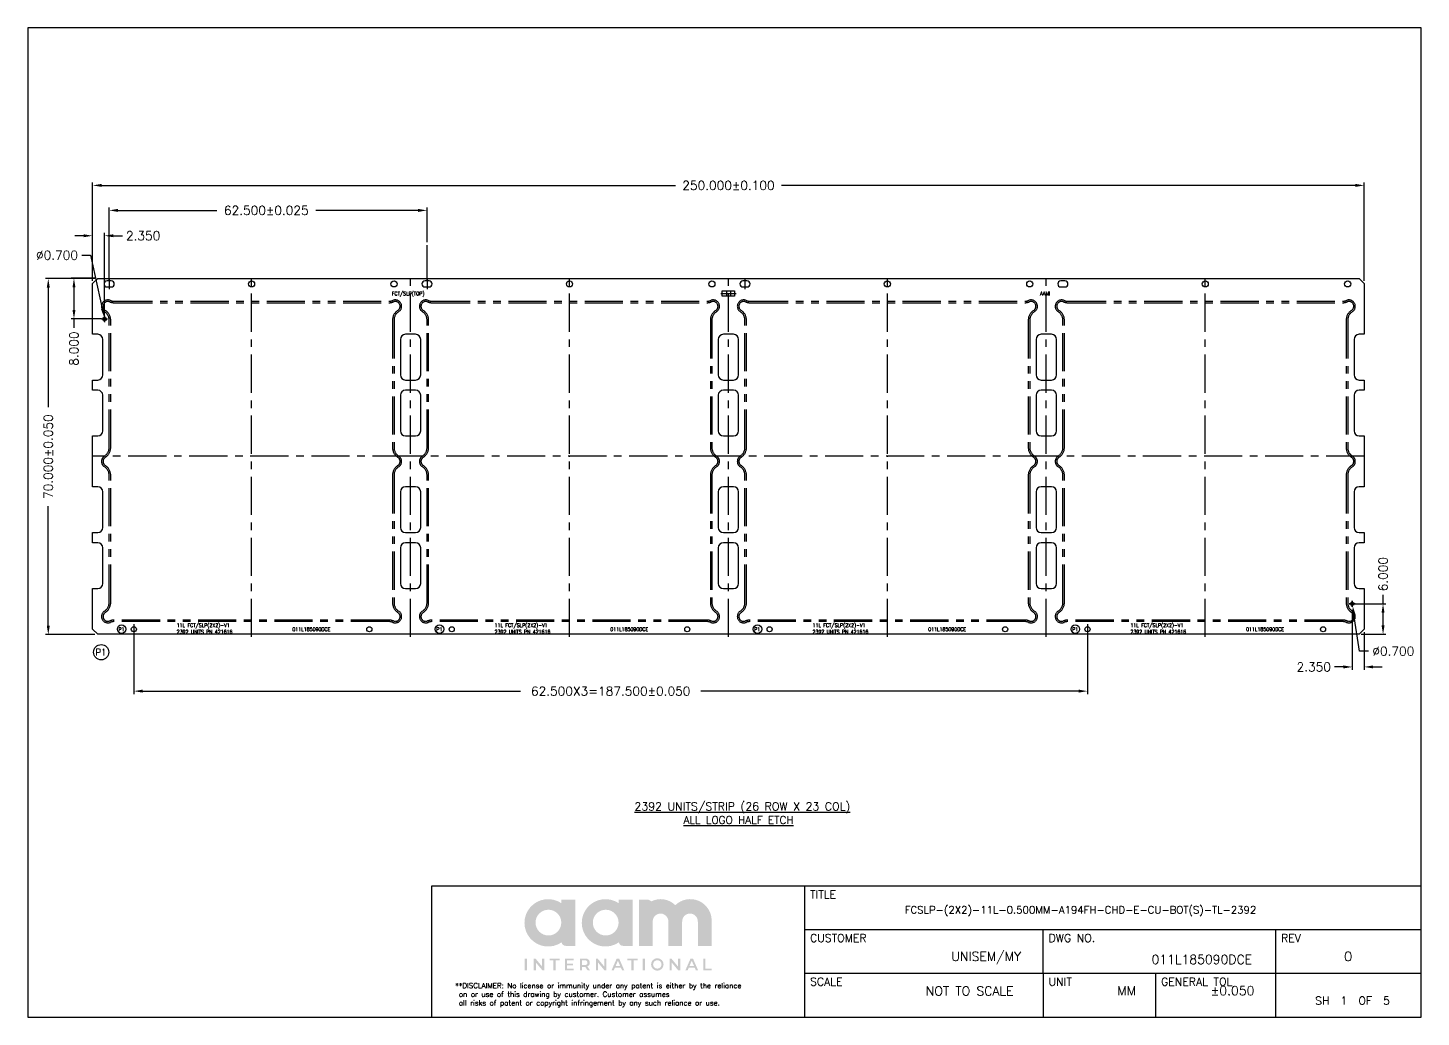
# Model space of a CAD drawing. Extents: x -105 to 405, y -68 to 126.
# Drawn here: x -104.8 to 169.1, y -68.2 to 126.3 of the extents above; entities that cross this region are included whole.
import ezdxf
from ezdxf.enums import TextEntityAlignment as Align

# ---------------------------------------------------------------- set-up
doc = ezdxf.new("R2010")
doc.units = 0
for name, pattern in [('CENTER', [12, 7.5, -1.5, 1.5, -1.5]), ('DASHED', [4.5, 3, -1.5]), ('PHANTOM', [15, 7.5, -1.5, 1.5, -1.5, 1.5, -1.5])]:
    doc.linetypes.add(name, pattern=pattern)
doc.layers.get('0').update_dxf_attribs({"linetype": 'CONTINUOUS'})
doc.layers.get('DEFPOINTS').update_dxf_attribs({"linetype": 'CONTINUOUS'})
for name, color, linetype in [('1', 7, 'CONTINUOUS'), ('1D', 4, 'CONTINUOUS'), ('TEMPLATE', 6, 'CONTINUOUS')]:
    doc.layers.add(name, color=color, linetype=linetype)
doc.styles.add('ROMANS', font='romans.shx')
doc.styles.add('SIMPLEX', font='SIMPLEX')
doc.dimstyles.new('SHEET_1', dxfattribs={"dimtxt": 1.75, "dimasz": 1.75, "dimexe": 0.58, "dimexo": 0.58, "dimgap": 0.58, "dimtad": 0, "dimdec": 3, "dimzin": 0, "dimtxsty": 'SIMPLEX', "dimcen": 0.58, "dimazin": 3, "dimtfac": 1, "dimtdec": 3, "dimtofl": 0, "dimtmove": 0, "dimatfit": 3, "dimtolj": 1, "dimtzin": 0})

# ---------------------------------------------------------------- blocks, each defined once
blk = doc.blocks.new('*D3')
at = {"layer": '1D', "color": 0}
for p, q in [((-92.1, 76.59), (-92.1, 95.92)), ((157.9, 76.59), (157.9, 95.92)), ((-90.35, 95.34), (22.49, 95.34)), ((156.15, 95.34), (43.31, 95.34))]:
    blk.add_line(p, q, dxfattribs=at)
for points in [[(-90.35, 95.64), (-90.35, 95.05), (-92.1, 95.34)], [(156.15, 95.64), (156.15, 95.05), (157.9, 95.34)]]:
    blk.add_solid(points, dxfattribs=at)
at = {"layer": 'DEFPOINTS', "color": 0}
for p in [(157.9, 95.34), (-92.1, 76.01), (157.9, 76.01)]:
    blk.add_point(p, dxfattribs=at)
at = {"layer": '1D', "color": 0, "insert": (32.9, 95.34), "char_height": 1.75, "attachment_point": 5, "style": 'SIMPLEX'}
blk.add_mtext('\\A1;250.000±0.100', dxfattribs=at)
blk = doc.blocks.new('*D4')
at = {"layer": '1D', "color": 0}
for p, q in [((-91.68, 77.01), (-101.4, 77.01)), ((-100.82, 75.26), (-100.82, 51.76)), ((-100.82, 8.76), (-100.82, 32.27)), ((-91.68, 7.01), (-101.4, 7.01))]:
    blk.add_line(p, q, dxfattribs=at)
for points in [[(-101.11, 75.26), (-100.53, 75.26), (-100.82, 77.01)], [(-101.11, 8.76), (-100.53, 8.76), (-100.82, 7.01)]]:
    blk.add_solid(points, dxfattribs=at)
at = {"layer": 'DEFPOINTS', "color": 0}
for p in [(-91.1, 77.01), (-100.82, 7.01), (-91.1, 7.01)]:
    blk.add_point(p, dxfattribs=at)
at = {"layer": '1D', "color": 0, "insert": (-100.82, 42.01), "char_height": 1.75, "attachment_point": 5, "rotation": 90, "style": 'SIMPLEX'}
blk.add_mtext('\\A1;70.000±0.050', dxfattribs=at)
blk = doc.blocks.new('*D5')
at = {"layer": '1D', "color": 0}
for p, q in [((-84, 7.49), (-84, -4.69)), ((103.5, 7.49), (103.5, -4.69)), ((-82.25, -4.11), (-8, -4.11)), ((101.75, -4.11), (27.5, -4.11))]:
    blk.add_line(p, q, dxfattribs=at)
for points in [[(-82.25, -3.81), (-82.25, -4.4), (-84, -4.11)], [(101.75, -3.81), (101.75, -4.4), (103.5, -4.11)]]:
    blk.add_solid(points, dxfattribs=at)
at = {"layer": 'DEFPOINTS', "color": 0}
for p in [(-84, 8.07), (103.5, 8.07), (-84, -4.11)]:
    blk.add_point(p, dxfattribs=at)
at = {"layer": '1D', "color": 0, "insert": (9.75, -4.11), "char_height": 1.75, "attachment_point": 5, "style": 'SIMPLEX'}
blk.add_mtext('\\A1;62.500X3=187.500%%P0.050', dxfattribs=at)
blk = doc.blocks.new('P1')
at = {"color": 7}
blk.add_circle((0, 0), 0.84, dxfattribs=at)
at = {"color": 7, "style": 'ROMANS', "width": 0.9}
blk.add_text('P1', height=0.75, dxfattribs=at).set_placement((-0.62, -0.38))
blk = doc.blocks.new('DESC')
at = {"style": 'ROMANS', "width": 0.9}
for s, p in [('11L FCT/SLP(2X2)-V1', (-6.26, 0.3)), ('2392 UNITS PN 421616', (-6.26, -0.98))]:
    blk.add_text(s, height=0.75, dxfattribs=at).set_placement(p)
blk = doc.blocks.new('COMP_LOGO')
at = {"layer": 'TEMPLATE'}
h = blk.add_hatch(color=15, dxfattribs=at)
h.dxf.hatch_style = 1
h.paths.add_polyline_path([(-5.48, 4.53), (-7.27, 4.53), (-7.27, 4.08, 1.889057), (-7.24, -0.94, 0.380764), (-6.69, -1.39), (-5.48, -1.39)])
h.paths.add_polyline_path([(-7.28, 1.59, -1), (-10.58, 1.59, -1)], flags=16)
h.paths.add_polyline_path([(1.86, 4.53), (0.07, 4.53), (0.07, 4.08, 1.889057), (0.1, -0.94, 0.380764), (0.65, -1.39), (1.86, -1.39)])
h.paths.add_polyline_path([(0.06, 1.59, -1), (-3.24, 1.59, -1)], flags=16)
h.paths.add_polyline_path([(4.25, 4.31, 0.127425), (3.82, 4.53), (2.66, 4.53), (2.66, -1.39), (4.43, -1.39), (4.43, 1.69, -1.057833), (6.43, 1.69), (6.43, -1.39), (8.2, -1.39), (8.2, 1.69, -1.055561), (10.21, 1.69), (10.21, -1.39), (11.98, -1.39), (11.98, 1.93, 0.652706), (7.32, 3.82, 0.324597)])
h = blk.add_hatch(color=7, dxfattribs=at)
h.dxf.hatch_style = 1
h.paths.add_polyline_path([(-11.96, -4.53), (-11.68, -4.53), (-11.68, -3.01), (-11.96, -3.01)])
h.paths.add_polyline_path([(-10.53, -3.53), (-9.69, -4.53), (-9.45, -4.53), (-9.45, -3.01), (-9.74, -3.01), (-9.74, -4.03), (-10.59, -3.01), (-10.81, -3.01), (-10.81, -4.53), (-10.53, -4.53)])
h.paths.add_polyline_path([(-8.29, -3.25), (-8.29, -4.53), (-8, -4.53), (-8, -3.25), (-7.48, -3.25), (-7.48, -3.01), (-8.79, -3.01), (-8.79, -3.25)])
h.paths.add_polyline_path([(-6.82, -3.01), (-6.82, -4.53), (-5.7, -4.53), (-5.7, -4.3), (-6.54, -4.3), (-6.54, -3.88), (-5.8, -3.88), (-5.8, -3.65), (-6.54, -3.65), (-6.54, -3.25), (-5.7, -3.25), (-5.7, -3.01)])
h.paths.add_polyline_path([(-4.9, -3.01), (-4.9, -4.53), (-4.63, -4.53), (-4.63, -4.08), (-4.22, -4.08), (-3.9, -4.53), (-3.59, -4.53), (-3.94, -4.03, 0.813597), (-4.16, -3.01)])
h.paths.add_polyline_path([(-4.63, -3.25), (-4.17, -3.25, -0.813374), (-4.17, -3.85), (-4.63, -3.85)], flags=16)
h.paths.add_polyline_path([(-2.85, -4.53), (-2.57, -4.53), (-2.57, -3.53), (-1.74, -4.53), (-1.5, -4.53), (-1.5, -3.01), (-1.78, -3.01), (-1.78, -4.03), (-2.63, -3.01), (-2.85, -3.01)])
h.paths.add_polyline_path([(-0.85, -4.53), (-0.56, -4.53), (-0.41, -4.18), (0.36, -4.18), (0.51, -4.53), (0.79, -4.53), (0.13, -3.01), (-0.18, -3.01)])
h.paths.add_polyline_path([(-0.03, -3.29), (0.26, -3.96), (-0.31, -3.96)], flags=16)
h.paths.add_polyline_path([(1.69, -3.25), (1.69, -4.53), (1.97, -4.53), (1.97, -3.25), (2.49, -3.25), (2.49, -3.01), (1.19, -3.01), (1.19, -3.25)])
h.paths.add_polyline_path([(3.15, -4.53), (3.43, -4.53), (3.43, -3.01), (3.15, -3.01)])
h.paths.add_polyline_path([(4.22, -3.77, 1), (5.82, -3.77, 1)])
h.paths.add_polyline_path([(5.56, -3.77, -1), (4.48, -3.77, -1)], flags=16)
h.paths.add_polyline_path([(6.81, -3.01), (6.59, -3.01), (6.59, -4.53), (6.87, -4.53), (6.87, -3.53), (7.7, -4.53), (7.95, -4.53), (7.95, -3.01), (7.66, -3.01), (7.66, -4.03)])
h.paths.add_polyline_path([(9.58, -3.01), (9.28, -3.01), (8.61, -4.53), (8.9, -4.53), (9.05, -4.18), (9.81, -4.18), (9.96, -4.53), (10.25, -4.53)])
h.paths.add_polyline_path([(9.43, -3.29), (9.72, -3.96), (9.14, -3.96)], flags=16)
h.paths.add_polyline_path([(10.91, -4.53), (11.98, -4.53), (11.98, -4.3), (11.18, -4.3), (11.18, -3.01), (10.91, -3.01)])
blk = doc.blocks.new('*D9')
at = {"layer": '1D', "color": 0}
for p, q in [((-88.85, 76.55), (-88.85, 91.01)), ((-87.1, 90.43), (-67.7, 90.43)), ((-28.1, 90.43), (-48.21, 90.43)), ((-26.35, 84.16), (-26.35, 91.01)), ((-26.35, 76.55), (-26.35, 83.58))]:
    blk.add_line(p, q, dxfattribs=at)
for points in [[(-87.1, 90.72), (-87.1, 90.13), (-88.85, 90.43)], [(-28.1, 90.72), (-28.1, 90.13), (-26.35, 90.43)]]:
    blk.add_solid(points, dxfattribs=at)
at = {"layer": 'DEFPOINTS', "color": 0}
for p in [(-88.85, 90.43), (-88.85, 75.97), (-26.35, 75.97)]:
    blk.add_point(p, dxfattribs=at)
at = {"layer": '1D', "color": 0, "insert": (-57.96, 90.43), "char_height": 1.75, "attachment_point": 5, "style": 'SIMPLEX'}
blk.add_mtext('\\A1;62.500±0.025', dxfattribs=at)
blk = doc.blocks.new('*D10')
at = {"layer": '1D', "color": 0}
for p, q in [((161.6, 13.07), (161.6, 14.82)), ((156.13, 13.07), (162.18, 13.07)), ((161.6, 8.82), (161.6, 11.32)), ((157.31, 7.07), (162.18, 7.07))]:
    blk.add_line(p, q, dxfattribs=at)
for points in [[(161.31, 11.32), (161.89, 11.32), (161.6, 13.07)], [(161.31, 8.82), (161.89, 8.82), (161.6, 7.07)]]:
    blk.add_solid(points, dxfattribs=at)
at = {"layer": 'DEFPOINTS', "color": 0}
for p in [(155.55, 13.07), (156.73, 7.07), (161.6, 7.07)]:
    blk.add_point(p, dxfattribs=at)
at = {"layer": '1D', "color": 0, "insert": (161.6, 18.9), "char_height": 1.75, "attachment_point": 5, "rotation": 90, "style": 'SIMPLEX'}
blk.add_mtext('\\A1;6.000', dxfattribs=at)
blk = doc.blocks.new('*D11')
at = {"layer": '1D', "color": 0}
for p, q in [((155.55, 11.89), (155.55, 0.07)), ((157.9, 7.49), (157.9, 0.07)), ((153.8, 0.65), (152.05, 0.65)), ((159.65, 0.65), (161.4, 0.65))]:
    blk.add_line(p, q, dxfattribs=at)
for points in [[(153.8, 0.95), (153.8, 0.36), (155.55, 0.65)], [(159.65, 0.95), (159.65, 0.36), (157.9, 0.65)]]:
    blk.add_solid(points, dxfattribs=at)
at = {"layer": 'DEFPOINTS', "color": 0}
for p in [(155.55, 12.47), (157.9, 8.07), (157.9, 0.65)]:
    blk.add_point(p, dxfattribs=at)
at = {"layer": '1D', "color": 0, "insert": (147.97, 0.65), "char_height": 1.75, "attachment_point": 5, "style": 'SIMPLEX'}
blk.add_mtext('\\A1;2.350', dxfattribs=at)
blk = doc.blocks.new('*D12')
at = {"layer": '1D', "color": 0}
for p, q in [((-91.68, 77.07), (-96.35, 77.07)), ((-95.77, 75.32), (-95.77, 70.82)), ((-90.33, 69.07), (-96.35, 69.07)), ((-95.77, 69.07), (-95.77, 67.32))]:
    blk.add_line(p, q, dxfattribs=at)
for points in [[(-96.06, 75.32), (-95.48, 75.32), (-95.77, 77.07)], [(-96.06, 70.82), (-95.48, 70.82), (-95.77, 69.07)]]:
    blk.add_solid(points, dxfattribs=at)
at = {"layer": 'DEFPOINTS', "color": 0}
for p in [(-95.77, 77.07), (-91.1, 77.07), (-89.75, 69.07)]:
    blk.add_point(p, dxfattribs=at)
at = {"layer": '1D', "color": 0, "insert": (-95.77, 63.24), "char_height": 1.75, "attachment_point": 5, "rotation": 90, "style": 'SIMPLEX'}
blk.add_mtext('\\A1;8.000', dxfattribs=at)
blk = doc.blocks.new('*D13')
at = {"layer": '1D', "color": 0}
for p, q in [((-93.85, 85.44), (-95.6, 85.44)), ((-92.1, 76.65), (-92.1, 86.02)), ((-89.75, 69.65), (-89.75, 86.02)), ((-88, 85.44), (-86.25, 85.44))]:
    blk.add_line(p, q, dxfattribs=at)
for points in [[(-93.85, 85.73), (-93.85, 85.15), (-92.1, 85.44)], [(-88, 85.73), (-88, 85.15), (-89.75, 85.44)]]:
    blk.add_solid(points, dxfattribs=at)
at = {"layer": 'DEFPOINTS', "color": 0}
for p in [(-89.75, 85.44), (-92.1, 76.07), (-89.75, 69.07)]:
    blk.add_point(p, dxfattribs=at)
at = {"layer": '1D', "color": 0, "insert": (-82.17, 85.44), "char_height": 1.75, "attachment_point": 5, "style": 'SIMPLEX'}
blk.add_mtext('\\A1;2.350', dxfattribs=at)
blk = doc.blocks.new('*D14')
at = {"layer": '1D', "color": 0}
for p, q in [((-94.24, 81.61), (-92.49, 81.61)), ((-92.49, 81.61), (-90.2, 71.12)), ((-90.33, 69.07), (-89.17, 69.07)), ((-89.75, 68.49), (-89.75, 69.65))]:
    blk.add_line(p, q, dxfattribs=at)
blk.add_solid([(-89.91, 71.18), (-90.48, 71.05), (-89.83, 69.41)], dxfattribs=at)
at = {"layer": 'DEFPOINTS', "color": 0}
for p in [(-89.83, 69.41), (-89.68, 68.72)]:
    blk.add_point(p, dxfattribs=at)
at = {"layer": '1D', "color": 0, "insert": (-99.11, 81.61), "char_height": 1.75, "attachment_point": 5, "style": 'SIMPLEX'}
blk.add_mtext('\\A1;∅0.700', dxfattribs=at)
blk = doc.blocks.new('*D15')
at = {"layer": '1D', "color": 0}
for p, q in [((154.97, 13.07), (156.13, 13.07)), ((155.55, 12.49), (155.55, 13.65)), ((157, 3.76), (155.87, 10.99)), ((158.75, 3.76), (157, 3.76))]:
    blk.add_line(p, q, dxfattribs=at)
blk.add_solid([(156.16, 11.04), (155.59, 10.95), (155.6, 12.72)], dxfattribs=at)
at = {"layer": 'DEFPOINTS', "color": 0}
for p in [(155.5, 13.41), (155.6, 12.72)]:
    blk.add_point(p, dxfattribs=at)
at = {"layer": '1D', "color": 0, "insert": (163.62, 3.76), "char_height": 1.75, "attachment_point": 5, "style": 'SIMPLEX'}
blk.add_mtext('\\A1;∅0.700', dxfattribs=at)

msp = doc.modelspace()

# ---------------------------------------------------------------- linework, layer by layer
at = {"layer": '1', "color": 161, "linetype": 'CENTER'}
for p, q in [((-88.8505, 76.9653), (-88.8505, 74.9653)), ((-26.3505, 76.9653), (-26.3505, 74.9653)), ((36.1495, 76.9653), (36.1495, 74.9653)), ((31.3995, 74.0903), (34.3995, 74.0903)), ((-89.1505, 69.0653), (-90.3505, 69.0653)), ((-89.7505, 69.6653), (-89.7505, 68.4653)), ((156.1495, 13.0653), (154.9495, 13.0653)), ((155.5495, 13.6653), (155.5495, 12.4653)), ((-84.0005, 9.0653), (-84.0005, 7.0653)), ((103.4995, 9.0653), (103.4995, 7.0653))]:
    msp.add_line(p, q, dxfattribs=at)
at = {"layer": '1', "color": 7, "linetype": 'CENTER'}
msp.add_line((-29.6005, 6.5653), (-29.6005, 77.5653), dxfattribs=at)
at = {"layer": '1', "color": 0, "linetype": 'CENTER'}
for p, q in [((32.8995, 6.5653), (32.8995, 77.5653)), ((95.3995, 6.5653), (95.3995, 77.5653))]:
    msp.add_line(p, q, dxfattribs=at)
at = {"layer": '1', "color": 7, "linetype": 'DASHED'}
for p, q in [((32.4995, 74.5903), (32.4995, 73.5903)), ((33.2995, 74.5903), (33.2995, 73.5903))]:
    msp.add_line(p, q, dxfattribs=at)
at = {"layer": '1', "color": 7, "linetype": 'CONTINUOUS'}
for points in [[(-29.6005, 77.0653), (32.8995, 77.0653), (95.3995, 77.0653), (156.8995, 77.0653), (157.8995, 76.0653), (157.8995, 66.0653), (156.8995, 66.0653, 0.41421356), (155.8995, 65.0653), (155.8995, 58.0653, 0.41421356), (156.8995, 57.0653), (157.8995, 57.0653), (157.8995, 55.0653), (156.8995, 55.0653, 0.41421356), (155.8995, 54.0653), (155.8995, 47.0653, 0.41421356), (156.8995, 46.0653), (157.8995, 46.0653), (157.8995, 36.0653), (156.8995, 36.0653, 0.41421356), (155.8995, 35.0653), (155.8995, 28.0653, 0.41421356), (156.8995, 27.0653), (157.8995, 27.0653), (157.8995, 25.0653), (156.8995, 25.0653, 0.41421356), (155.8995, 24.0653), (155.8995, 17.0653, 0.41421356), (156.8995, 16.0653), (157.8995, 16.0653), (157.8995, 8.0653), (156.8995, 7.0653), (95.3995, 7.0653), (32.8995, 7.0653), (-29.6005, 7.0653), (-91.1005, 7.0653), (-92.1005, 8.0653), (-92.1005, 16.0653), (-91.1005, 16.0653, 0.41421356), (-90.1005, 17.0653), (-90.1005, 24.0653, 0.41421356), (-91.1005, 25.0653), (-92.1005, 25.0653), (-92.1005, 27.0653), (-91.1005, 27.0653, 0.41421356), (-90.1005, 28.0653), (-90.1005, 35.0653, 0.41421356), (-91.1005, 36.0653), (-92.1005, 36.0653), (-92.1005, 46.0653), (-91.1005, 46.0653, 0.41421356), (-90.1005, 47.0653), (-90.1005, 54.0653, 0.41421356), (-91.1005, 55.0653), (-92.1005, 55.0653), (-92.1005, 57.0653), (-91.1005, 57.0653, 0.41421356), (-90.1005, 58.0653), (-90.1005, 65.0653, 0.41421356), (-91.1005, 66.0653), (-92.1005, 66.0653), (-92.1005, 76.0653), (-91.1005, 77.0653)], [(-88.4505, 75.3653, 1), (-88.4505, 76.5653), (-89.2505, 76.5653, 1), (-89.2505, 75.3653)], [(99.0495, 76.5653), (98.2495, 76.5653, 1), (98.2495, 75.3653), (99.0495, 75.3653, 1)]]:
    msp.add_lwpolyline(points, format="xyb", close=True, dxfattribs=at)
at = {"layer": '1', "color": 0, "linetype": 'CONTINUOUS'}
for points in [[(-26.7505, 76.5653, 1), (-26.7505, 75.3653), (-25.9505, 75.3653, 1), (-25.9505, 76.5653)], [(35.7495, 76.5653, 1), (35.7495, 75.3653), (36.5495, 75.3653, 1), (36.5495, 76.5653)]]:
    msp.add_lwpolyline(points, format="xyb", close=True, dxfattribs=at)
at = {"layer": '1', "color": 7, "linetype": 'DASHED'}
msp.add_lwpolyline([(31.6995, 73.5903), (31.6995, 74.5903), (34.0995, 74.5903), (34.0995, 73.5903)], close=True, dxfattribs=at)
at = {"layer": '1', "linetype": 'CONTINUOUS'}
for points in [[(-28.6005, 57.0653, 0.41421356), (-27.6005, 58.0653), (-27.6005, 65.0653, 0.41421356), (-28.6005, 66.0653), (-29.6005, 66.0653), (-30.6005, 66.0653, 0.41421356), (-31.6005, 65.0653), (-31.6005, 58.0653, 0.41421356), (-30.6005, 57.0653), (-29.6005, 57.0653)], [(30.8995, 65.0653), (30.8995, 58.0653, 0.41421356), (31.8995, 57.0653), (32.8995, 57.0653), (33.8995, 57.0653, 0.41421356), (34.8995, 58.0653), (34.8995, 65.0653, 0.41421356), (33.8995, 66.0653), (32.8995, 66.0653), (31.8995, 66.0653, 0.41421356)], [(93.3995, 58.0653, 0.41421356), (94.3995, 57.0653), (95.3995, 57.0653), (96.3995, 57.0653, 0.41421356), (97.3995, 58.0653), (97.3995, 65.0653, 0.41421356), (96.3995, 66.0653), (95.3995, 66.0653), (94.3995, 66.0653, 0.41421356), (93.3995, 65.0653)], [(-28.6005, 46.0653, 0.41421356), (-27.6005, 47.0653), (-27.6005, 54.0653, 0.41421356), (-28.6005, 55.0653), (-29.6005, 55.0653), (-30.6005, 55.0653, 0.41421356), (-31.6005, 54.0653), (-31.6005, 47.0653, 0.41421356), (-30.6005, 46.0653), (-29.6005, 46.0653)], [(32.8995, 55.0653), (31.8995, 55.0653, 0.41421356), (30.8995, 54.0653), (30.8995, 47.0653, 0.41421356), (31.8995, 46.0653), (32.8995, 46.0653), (33.8995, 46.0653, 0.41421356), (34.8995, 47.0653), (34.8995, 54.0653, 0.41421356), (33.8995, 55.0653)], [(93.3995, 47.0653, 0.41421356), (94.3995, 46.0653), (95.3995, 46.0653), (96.3995, 46.0653, 0.41421356), (97.3995, 47.0653), (97.3995, 54.0653, 0.41421356), (96.3995, 55.0653), (95.3995, 55.0653), (94.3995, 55.0653, 0.41421356), (93.3995, 54.0653)], [(-27.6005, 35.0653, 0.41421356), (-28.6005, 36.0653), (-29.6005, 36.0653), (-30.6005, 36.0653, 0.41421356), (-31.6005, 35.0653), (-31.6005, 28.0653, 0.41421356), (-30.6005, 27.0653), (-29.6005, 27.0653), (-28.6005, 27.0653, 0.41421356), (-27.6005, 28.0653)], [(33.8995, 36.0653), (32.8995, 36.0653), (31.8995, 36.0653, 0.41421356), (30.8995, 35.0653), (30.8995, 28.0653, 0.41421356), (31.8995, 27.0653), (32.8995, 27.0653), (33.8995, 27.0653, 0.41421356), (34.8995, 28.0653), (34.8995, 35.0653, 0.41421356)], [(93.3995, 28.0653, 0.41421356), (94.3995, 27.0653), (95.3995, 27.0653), (96.3995, 27.0653, 0.41421356), (97.3995, 28.0653), (97.3995, 35.0653, 0.41421356), (96.3995, 36.0653), (95.3995, 36.0653), (94.3995, 36.0653, 0.41421356), (93.3995, 35.0653)], [(-27.6005, 24.0653, 0.41421356), (-28.6005, 25.0653), (-29.6005, 25.0653), (-30.6005, 25.0653, 0.41421356), (-31.6005, 24.0653), (-31.6005, 17.0653, 0.41421356), (-30.6005, 16.0653), (-29.6005, 16.0653), (-28.6005, 16.0653, 0.41421356), (-27.6005, 17.0653)], [(30.8995, 24.0653), (30.8995, 17.0653, 0.41421356), (31.8995, 16.0653), (32.8995, 16.0653), (33.8995, 16.0653, 0.41421356), (34.8995, 17.0653), (34.8995, 24.0653, 0.41421356), (33.8995, 25.0653), (32.8995, 25.0653), (31.8995, 25.0653, 0.41421356)], [(95.3995, 16.0653), (96.3995, 16.0653, 0.41421356), (97.3995, 17.0653), (97.3995, 24.0653, 0.41421356), (96.3995, 25.0653), (95.3995, 25.0653), (94.3995, 25.0653, 0.41421356), (93.3995, 24.0653), (93.3995, 17.0653, 0.41421356), (94.3995, 16.0653)]]:
    msp.add_lwpolyline(points, format="xyb", close=True, dxfattribs=at)
at = {"layer": '1', "color": 7, "linetype": 'CONTINUOUS'}
for centre, radius in [((-60.8505, 75.9653), 0.6), ((-32.8505, 75.9653), 0.6), ((126.6495, 75.9653), 0.6), ((154.6495, 75.9653), 0.6), ((-84.0005, 8.0653), 0.5), ((-37.7005, 8.0653), 0.5), ((103.4995, 8.0653), 0.5), ((149.7995, 8.0653), 0.5)]:
    msp.add_circle(centre, radius, dxfattribs=at)
at = {"layer": '1', "color": 0, "linetype": 'CONTINUOUS'}
for centre, radius in [((1.6495, 75.9653), 0.6), ((29.6495, 75.9653), 0.6), ((64.1495, 75.9653), 0.6), ((92.1495, 75.9653), 0.6), ((-21.5005, 8.0653), 0.5), ((24.7995, 8.0653), 0.5), ((40.9995, 8.0653), 0.5), ((87.2995, 8.0653), 0.5)]:
    msp.add_circle(centre, radius, dxfattribs=at)
at = {"layer": '1', "linetype": 'CONTINUOUS'}
for centre in [(-89.7505, 69.0653), (155.5495, 13.0653)]:
    msp.add_circle(centre, 0.35, dxfattribs=at)
at = {"layer": '1D', "color": 4, "linetype": 'CENTER'}
for p, q in [((-60.8505, 6.5653), (-60.8505, 77.5653)), ((1.6495, 6.5653), (1.6495, 77.5653)), ((64.1495, 6.5653), (64.1495, 77.5653)), ((126.6495, 6.5653), (126.6495, 77.5653))]:
    msp.add_line(p, q, dxfattribs=at)
at = {"layer": '1D', "color": 3, "linetype": 'PHANTOM'}
for points in [[(-31.9275, 11.6186, -0.91665949), (-33.0813, 9.4115, 0.09901951), (-33.8505, 9.5653), (-87.8505, 9.5653, 0.09901951), (-88.6198, 9.4115, -0.91665949), (-89.7736, 11.6186, 0.25592414), (-88.8505, 13.3039), (-88.8505, 38.3267, 0.25592414), (-89.7736, 40.012, -0.54772256), (-89.7736, 42.1186, 0.25592414), (-88.8505, 43.8039), (-88.8505, 68.8267, 0.25592414), (-89.7736, 70.512, -0.91665949), (-88.6198, 72.7192, 0.09901951), (-87.8505, 72.5653), (-33.8505, 72.5653, 0.09901951), (-33.0813, 72.7192, -0.91665949), (-31.9275, 70.512, 0.25592414), (-32.8505, 68.8267), (-32.8505, 43.8039, 0.25592414), (-31.9275, 42.1186, -0.54772256), (-31.9275, 40.012, 0.25592414), (-32.8505, 38.3267), (-32.8505, 13.3039, 0.25592414)], [(-33.1505, 13.3039, 0.25592414), (-32.089, 11.3658, -0.91665949), (-32.9659, 9.6884, 0.09901951), (-33.8505, 9.8653), (-87.8505, 9.8653, 0.09901951), (-88.7351, 9.6884, -0.91665949), (-89.6121, 11.3658, 0.25592414), (-88.5505, 13.3039), (-88.5505, 38.3267, 0.25592414), (-89.6121, 40.2648, -0.54772256), (-89.6121, 41.8658, 0.25592414), (-88.5505, 43.8039), (-88.5505, 68.8267, 0.25592414), (-89.6121, 70.7648, -0.91665949), (-88.7351, 72.4423, 0.09901951), (-87.8505, 72.2653), (-33.8505, 72.2653, 0.09901951), (-32.9659, 72.4423, -0.91665949), (-32.089, 70.7648, 0.25592414), (-33.1505, 68.8267), (-33.1505, 43.8039, 0.25592414), (-32.089, 41.8658, -0.54772256), (-32.089, 40.2648, 0.25592414), (-33.1505, 38.3267)], [(30.5725, 11.6186, -0.91665949), (29.4187, 9.4115, 0.09901951), (28.6495, 9.5653), (-25.3505, 9.5653, 0.09901951), (-26.1198, 9.4115, -0.91665949), (-27.2736, 11.6186, 0.25592414), (-26.3505, 13.3039), (-26.3505, 38.3267, 0.25592414), (-27.2736, 40.012, -0.54772256), (-27.2736, 42.1186, 0.25592414), (-26.3505, 43.8039), (-26.3505, 68.8267, 0.25592414), (-27.2736, 70.512, -0.91665949), (-26.1198, 72.7192, 0.09901951), (-25.3505, 72.5653), (28.6495, 72.5653, 0.09901951), (29.4187, 72.7192, -0.91665949), (30.5725, 70.512, 0.25592414), (29.6495, 68.8267), (29.6495, 43.8039, 0.25592414), (30.5725, 42.1186, -0.54772256), (30.5725, 40.012, 0.25592414), (29.6495, 38.3267), (29.6495, 13.3039, 0.25592414)], [(29.3495, 13.3039, 0.25592414), (30.411, 11.3658, -0.91665949), (29.5341, 9.6884, 0.09901951), (28.6495, 9.8653), (-25.3505, 9.8653, 0.09901951), (-26.2351, 9.6884, -0.91665949), (-27.1121, 11.3658, 0.25592414), (-26.0505, 13.3039), (-26.0505, 38.3267, 0.25592414), (-27.1121, 40.2648, -0.54772256), (-27.1121, 41.8658, 0.25592414), (-26.0505, 43.8039), (-26.0505, 68.8267, 0.25592414), (-27.1121, 70.7648, -0.91665949), (-26.2351, 72.4423, 0.09901951), (-25.3505, 72.2653), (28.6495, 72.2653, 0.09901951), (29.5341, 72.4423, -0.91665949), (30.411, 70.7648, 0.25592414), (29.3495, 68.8267), (29.3495, 43.8039, 0.25592414), (30.411, 41.8658, -0.54772256), (30.411, 40.2648, 0.25592414), (29.3495, 38.3267)], [(93.0725, 11.6186, -0.91665949), (91.9187, 9.4115, 0.09901951), (91.1495, 9.5653), (37.1495, 9.5653, 0.09901951), (36.3802, 9.4115, -0.91665949), (35.2264, 11.6186, 0.25592414), (36.1495, 13.3039), (36.1495, 38.3267, 0.25592414), (35.2264, 40.012, -0.54772256), (35.2264, 42.1186, 0.25592414), (36.1495, 43.8039), (36.1495, 68.8267, 0.25592414), (35.2264, 70.512, -0.91665949), (36.3802, 72.7192, 0.09901951), (37.1495, 72.5653), (91.1495, 72.5653, 0.09901951), (91.9187, 72.7192, -0.91665949), (93.0725, 70.512, 0.25592414), (92.1495, 68.8267), (92.1495, 43.8039, 0.25592414), (93.0725, 42.1186, -0.54772256), (93.0725, 40.012, 0.25592414), (92.1495, 38.3267), (92.1495, 13.3039, 0.25592414)], [(91.8495, 13.3039, 0.25592414), (92.911, 11.3658, -0.91665949), (92.0341, 9.6884, 0.09901951), (91.1495, 9.8653), (37.1495, 9.8653, 0.09901951), (36.2649, 9.6884, -0.91665949), (35.3879, 11.3658, 0.25592414), (36.4495, 13.3039), (36.4495, 38.3267, 0.25592414), (35.3879, 40.2648, -0.54772256), (35.3879, 41.8658, 0.25592414), (36.4495, 43.8039), (36.4495, 68.8267, 0.25592414), (35.3879, 70.7648, -0.91665949), (36.2649, 72.4423, 0.09901951), (37.1495, 72.2653), (91.1495, 72.2653, 0.09901951), (92.0341, 72.4423, -0.91665949), (92.911, 70.7648, 0.25592414), (91.8495, 68.8267), (91.8495, 43.8039, 0.25592414), (92.911, 41.8658, -0.54772256), (92.911, 40.2648, 0.25592414), (91.8495, 38.3267)], [(155.5725, 11.6186, -0.91665949), (154.4187, 9.4115, 0.09901951), (153.6495, 9.5653), (99.6495, 9.5653, 0.09901951), (98.8802, 9.4115, -0.91665949), (97.7264, 11.6186, 0.25592414), (98.6495, 13.3039), (98.6495, 38.3267, 0.25592414), (97.7264, 40.012, -0.54772256), (97.7264, 42.1186, 0.25592414), (98.6495, 43.8039), (98.6495, 68.8267, 0.25592414), (97.7264, 70.512, -0.91665949), (98.8802, 72.7192, 0.09901951), (99.6495, 72.5653), (153.6495, 72.5653, 0.09901951), (154.4187, 72.7192, -0.91665949), (155.5725, 70.512, 0.25592414), (154.6495, 68.8267), (154.6495, 43.8039, 0.25592414), (155.5725, 42.1186, -0.54772256), (155.5725, 40.012, 0.25592414), (154.6495, 38.3267), (154.6495, 13.3039, 0.25592414)], [(154.3495, 13.3039, 0.25592414), (155.411, 11.3658, -0.91665949), (154.5341, 9.6884, 0.09901951), (153.6495, 9.8653), (99.6495, 9.8653, 0.09901951), (98.7649, 9.6884, -0.91665949), (97.8879, 11.3658, 0.25592414), (98.9495, 13.3039), (98.9495, 38.3267, 0.25592414), (97.8879, 40.2648, -0.54772256), (97.8879, 41.8658, 0.25592414), (98.9495, 43.8039), (98.9495, 68.8267, 0.25592414), (97.8879, 70.7648, -0.91665949), (98.7649, 72.4423, 0.09901951), (99.6495, 72.2653), (153.6495, 72.2653, 0.09901951), (154.5341, 72.4423, -0.91665949), (155.411, 70.7648, 0.25592414), (154.3495, 68.8267), (154.3495, 43.8039, 0.25592414), (155.411, 41.8658, -0.54772256), (155.411, 40.2648, 0.25592414), (154.3495, 38.3267)]]:
    msp.add_lwpolyline(points, format="xyb", close=True, dxfattribs=at)
at = {"layer": '1D', "color": 4, "linetype": 'CENTER'}
msp.add_lwpolyline([(157.8995, 42.0653), (95.3995, 42.0653), (32.8995, 42.0653), (-29.6005, 42.0653), (-92.1005, 42.0653)], dxfattribs=at)
at = {"layer": '1D', "color": 4}
for p in [(1.6495, 42.0653), (1.6495, 42.0653), (64.1495, 42.0653), (64.1495, 42.0653)]:
    msp.add_point(p, dxfattribs=at)
at = {"layer": 'TEMPLATE'}
for p, q in [((169.0884, -42.4678), (-25.4471, -42.4678)), ((169.0884, -51.0502), (47.875, -51.0502)), ((94.7604, -59.6327), (94.7604, -51.0502)), ((169.0884, -59.6327), (47.875, -59.6327)), ((116.8785, -59.6327), (116.8785, -68.2151))]:
    msp.add_line(p, q, dxfattribs=at)
msp.add_lwpolyline([(-104.8348, -68.2151), (169.0884, -68.2151), (169.0884, 126.3204), (-104.8348, 126.3204)], close=True, dxfattribs=at)
for points in [[(-25.4471, -42.4678), (-25.4471, -68.2151)], [(47.875, -42.4678), (47.875, -68.2151)], [(140.4803, -51.0502), (140.4803, -68.2151)], [(94.7604, -59.6327), (94.7604, -68.2151)]]:
    msp.add_lwpolyline(points, dxfattribs=at)

# ---------------------------------------------------------------- block references
at = {"layer": '1'}
for name, p in [('P1', (-86.4005, 8.0653)), ('DESC', (-69.307, 8.1649)), ('P1', (-23.9005, 8.0653)), ('P1', (38.5995, 8.0653)), ('P1', (101.0995, 8.0653))]:
    msp.add_blockref(name, p, dxfattribs=at)
at = {"layer": '1D', "color": 7, "xscale": 1.779763039442803, "yscale": 1.779763039442803, "zscale": 1.779763039442803}
msp.add_blockref('P1', (-90.4146, 3.5429), dxfattribs=at)
at = {"layer": 'TEMPLATE', "xscale": 1.535002291092942, "yscale": 1.535002291092942, "zscale": 1.535002291092942}
msp.add_blockref('COMP_LOGO', (11.2139, -52.0656), dxfattribs=at)

# ---------------------------------------------------------------- texts
at = {"layer": '1', "style": 'ROMANS', "width": 0.9}
for s, height, p in [('FCT/SLP(TOP)', 0.750003, (-33.2805, 73.6903)), ('AAMI', 0.75, (94.1867, 73.7093)), ('011L185090DCE', 0.750003, (-52.8241, 7.6869)), ('11L FCT/SLP(2X2)-V1', 0.750003, (-13.0663, 8.468)), ('011L185090DCE', 0.750003, (9.6759, 7.6869)), ('11L FCT/SLP(2X2)-V1', 0.750003, (49.4337, 8.468)), ('011L185090DCE', 0.750003, (72.1759, 7.6869)), ('11L FCT/SLP(2X2)-V1', 0.750003, (111.9337, 8.468)), ('011L185090DCE', 0.750003, (134.6759, 7.6869)), ('2392 UNITS PN 421616', 0.750003, (-13.0663, 7.1855)), ('2392 UNITS PN 421616', 0.750003, (49.4337, 7.1855)), ('2392 UNITS PN 421616', 0.750003, (111.9337, 7.1855))]:
    msp.add_text(s, height=height, dxfattribs=at).set_placement(p)
at = {"layer": '1D', "color": 7, "style": 'SIMPLEX'}
for s, height, p in [('%%U2392 UNITS/STRIP (26 ROW X 23 COL)', 1.578954, (14.4305, -27.5655, 0.0464)), ('%%UALL LOGO HALF ETCH', 1.508675, (24.0573, -30.212, 0.0464))]:
    msp.add_text(s, height=height, dxfattribs=at).set_placement(p)
at = {"layer": 'TEMPLATE', "color": 7, "style": 'SIMPLEX'}
for s, height, p in [('TITLE', 1.57345, (48.9478, -44.8637)), ('FCSLP-(2X2)-11L-0.500MM-A194FH-CHD-E-CU-BOT(S)-TL-2392', 1.460705, (67.5665, -47.8635, -0.0399)), ('CUSTOMER', 1.57345, (48.9478, -53.4462)), ('DWG NO.', 1.57345, (95.8332, -53.4462)), ('REV', 1.57345, (141.5531, -53.4462)), ('O', 1.788, (153.8972, -57.1732)), ('SCALE', 1.57345, (48.9478, -62.0286)), ('UNIT', 1.57345, (95.8332, -62.0286)), ('GENERAL TOL', 1.573449, (117.9513, -62.0286)), ('SH  1  OF  5', 1.573449, (148.2553, -65.7554))]:
    msp.add_text(s, height=height, dxfattribs=at).set_placement(p)
msp.add_text('UNISEM/MY', height=1.78801, dxfattribs=at).set_placement((90.4389, -57.1729), align=Align.RIGHT)
for s, p in [('011L185090DCE', (125.9697, -57.7689)), ('NOT TO SCALE', (80.3189, -63.9674)), ('MM', (111.1928, -63.9239))]:
    msp.add_text(s, height=1.78801, dxfattribs=at).set_placement(p, align=Align.CENTER)
msp.add_text('%%P0.050', height=1.78744, rotation=360, dxfattribs=at).set_placement((132.0141, -63.8927), align=Align.CENTER)
at = {"layer": 'TEMPLATE', "color": 7, "insert": (-20.7993, -61.511), "char_height": 1.0164, "width": 133.291585, "attachment_point": 1, "style": 'SIMPLEX'}
msp.add_mtext('**DISCLAIMER: No license or immunity under any patent is either by the reliance \\P on or use of this drawing by customer. Customer assumes\\P all risks of patent or copyright infringement by any such reliance or use.', dxfattribs=at)

# ---------------------------------------------------------------- dimensions: what is measured, and where the dimension line sits
at = {"layer": '1D', "color": 7}
for base, p1, p2, text, picture, middle in [((157.8995, 95.3449), (-92.1005, 76.0134), (157.8995, 76.0134), '<>±0.100', '*D3', (32.8995, 95.3449)), ((-84.0005, -4.1064), (103.4995, 8.0653), (-84.0005, 8.0653), '62.500X3=187.500%%P0.050', '*D5', (9.7495, -4.1064))]:
    dim = msp.add_linear_dim(base=base, p1=p1, p2=p2, text=text, dimstyle='SHEET_1', dxfattribs=at)
    dim.commit()
    dim.dimension.update_dxf_attribs({"geometry": picture, "text_midpoint": middle})
dim = msp.add_linear_dim(base=(-88.8505, 90.4257), p1=(-26.3505, 75.9653), p2=(-88.8505, 75.9653), text='<>±0.025', dimstyle='SHEET_1', dxfattribs=at)
dim.commit()
dim.dimension.update_dxf_attribs({"geometry": '*D9', "text_midpoint": (-57.9552, 90.4257), "dimtype": 160})
dim = msp.add_linear_dim(base=(-89.7505, 85.4419), p1=(-92.1005, 76.0653), p2=(-89.7505, 69.0653), dimstyle='SHEET_1', dxfattribs=at)
dim.commit()
dim.dimension.update_dxf_attribs({"geometry": '*D13', "text_midpoint": (-82.1705, 85.4419)})
for p1, p2, picture, middle in [((-89.6759, 68.7234), (-89.8252, 69.4073), '*D14', (-99.1107, 81.6116)), ((155.4955, 13.4111), (155.6034, 12.7195), '*D15', (163.624, 3.7567))]:
    dim = msp.add_diameter_dim_2p(p1=p1, p2=p2, dimstyle='SHEET_1', override={"dimtoh": 1}, dxfattribs=at)
    dim.commit()
    dim.dimension.update_dxf_attribs({"geometry": picture, "text_midpoint": middle, "dimtype": 163})
dim = msp.add_linear_dim(base=(-100.8226, 7.0134), p1=(-91.1005, 77.0134), p2=(-91.1005, 7.0134), angle=90, text='<>±0.050', dimstyle='SHEET_1', dxfattribs=at)
dim.commit()
dim.dimension.update_dxf_attribs({"geometry": '*D4', "text_midpoint": (-100.8226, 42.0134)})
for base, p1, p2, picture, middle in [((-95.7689, 77.0653), (-89.7505, 69.0653), (-91.1005, 77.0653), '*D12', (-95.7689, 63.2353)), ((161.6014, 7.0653), (155.5495, 13.0653), (156.7326, 7.0653), '*D10', (161.6014, 18.8953))]:
    dim = msp.add_linear_dim(base=base, p1=p1, p2=p2, angle=90, dimstyle='SHEET_1', dxfattribs=at)
    dim.commit()
    dim.dimension.update_dxf_attribs({"geometry": picture, "text_midpoint": middle, "dimtype": 160})
dim = msp.add_linear_dim(base=(157.8995, 0.6546), p1=(155.5495, 12.4653), p2=(157.8995, 8.0653), dimstyle='SHEET_1', dxfattribs=at)
dim.commit()
dim.dimension.update_dxf_attribs({"geometry": '*D11', "text_midpoint": (147.9695, 0.6546), "dimtype": 160})

doc.saveas('drawing.dxf')
